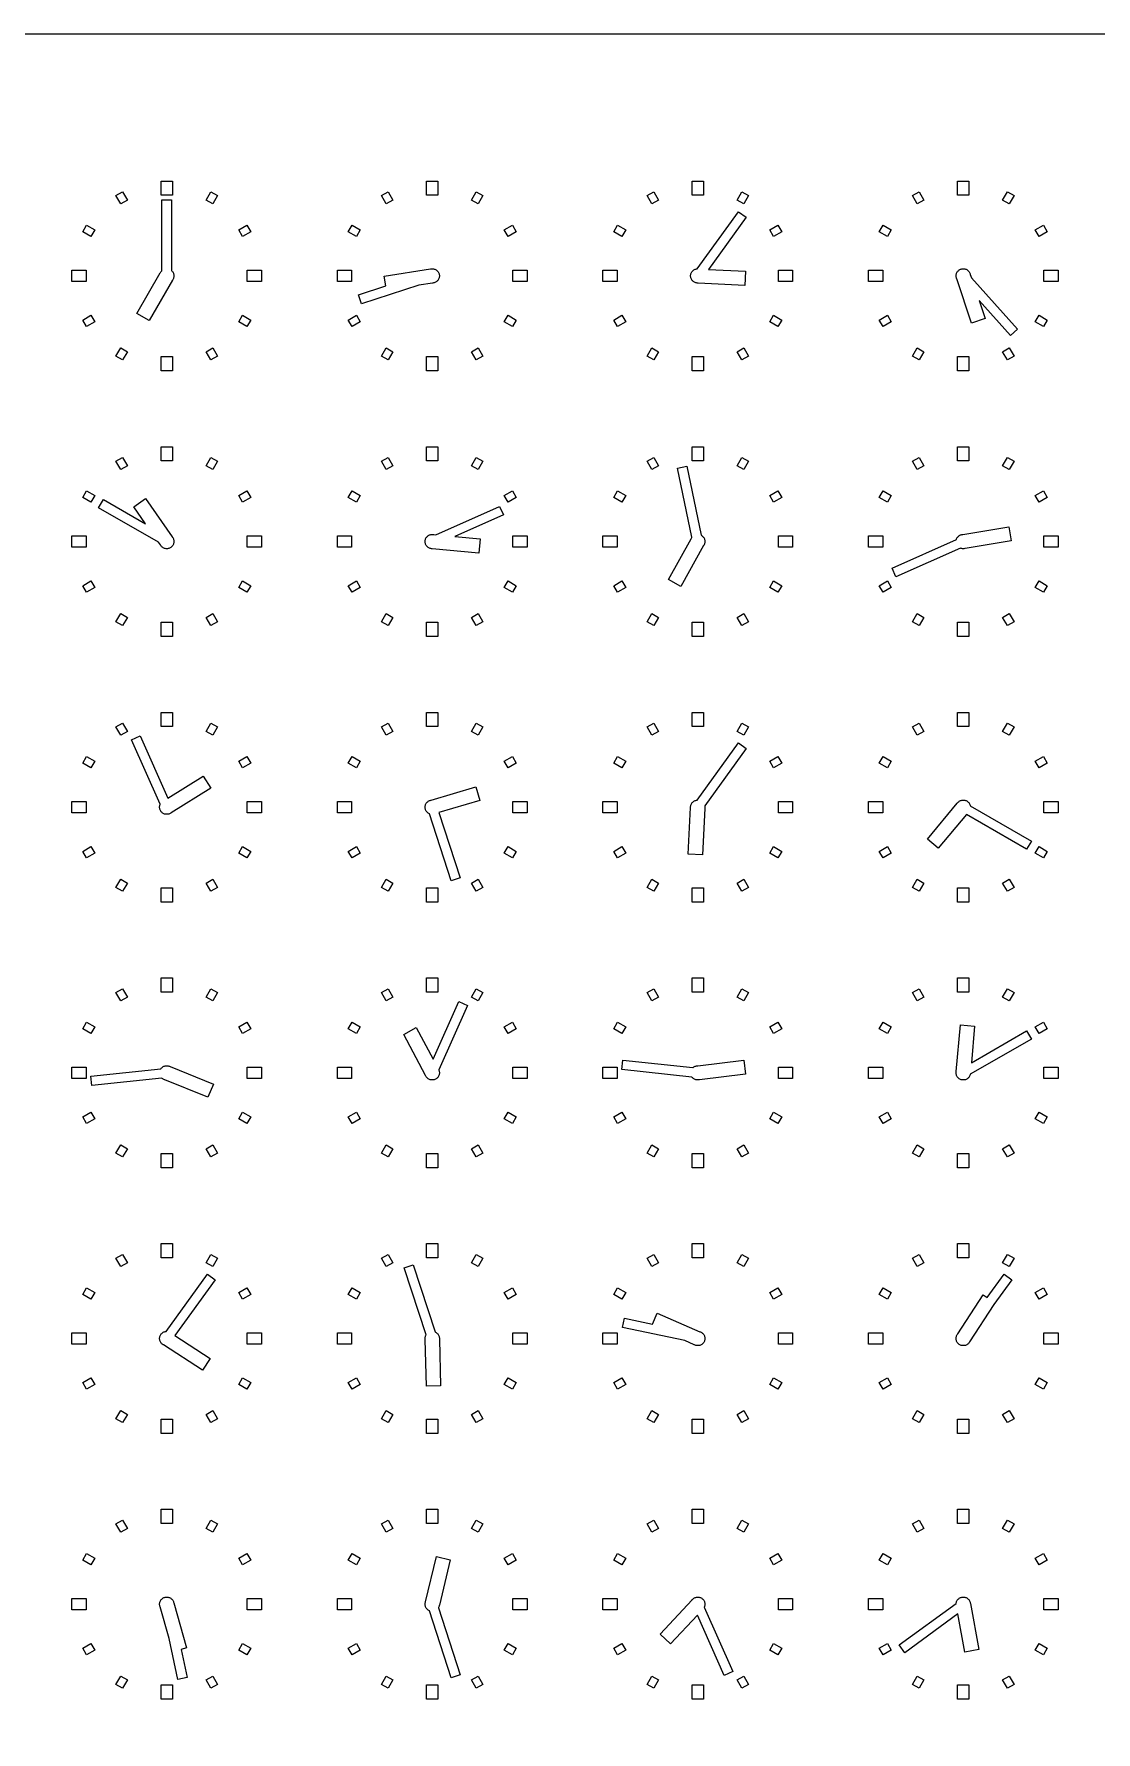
# Model space of a CAD drawing. Header units: millimetres. Extents: x -8 to 856, y -8 to 688.
# Drawn here: x 536 to 648, y 508.5 to 687.5 of the extents above; entities that cross this region are included whole.
import ezdxf

# ---------------------------------------------------------------- set-up
doc = ezdxf.new("R2010")
doc.units = ezdxf.units.MM

msp = doc.modelspace()

# ---------------------------------------------------------------- linework, layer by layer
for points in [[(-7.5, -7.5), (-7.5, 687.5), (855.5, 687.5), (855.5, -7.5)], [(550.6, 670.5), (549.4, 670.5), (549.4, 672), (550.6, 672), (550.6, 670.5)], [(578.6, 670.5), (577.4, 670.5), (577.4, 672), (578.6, 672), (578.6, 670.5)], [(606.6, 670.5), (605.4, 670.5), (605.4, 672), (606.6, 672), (606.6, 670.5)], [(634.6, 670.5), (633.4, 670.5), (633.4, 672), (634.6, 672), (634.6, 670.5)], [(545.85, 669.99), (545.15, 669.59), (544.65, 670.46), (545.35, 670.86), (545.85, 669.99)], [(549.31, 662.31), (549.33, 662.36), (549.37, 662.42), (549.42, 662.48), (549.47, 662.53), (549.5, 662.56), (549.5, 670), (550.5, 670), (550.5, 662.56), (550.53, 662.53), (550.58, 662.48), (550.63, 662.42), (550.67, 662.36), (550.7, 662.29), (550.72, 662.22), (550.74, 662.15), (550.75, 662.07), (550.75, 662), (550.75, 661.93), (550.74, 661.85), (550.72, 661.78), (550.7, 661.71), (550.67, 661.64), (550.63, 661.58), (550.61, 661.56), (548.15, 657.29), (546.85, 658.04), (549.31, 662.31)], [(554.85, 669.59), (554.15, 669.99), (554.65, 670.86), (555.35, 670.46), (554.85, 669.59)], [(573.85, 669.99), (573.15, 669.59), (572.65, 670.46), (573.35, 670.86), (573.85, 669.99)], [(582.85, 669.59), (582.15, 669.99), (582.65, 670.86), (583.35, 670.46), (582.85, 669.59)], [(601.85, 669.99), (601.15, 669.59), (600.65, 670.46), (601.35, 670.86), (601.85, 669.99)], [(610.85, 669.59), (610.15, 669.99), (610.65, 670.86), (611.35, 670.46), (610.85, 669.59)], [(629.85, 669.99), (629.15, 669.59), (628.65, 670.46), (629.35, 670.86), (629.85, 669.99)], [(638.85, 669.59), (638.15, 669.99), (638.65, 670.86), (639.35, 670.46), (638.85, 669.59)], [(606, 661.25), (605.93, 661.25), (605.85, 661.26), (605.78, 661.28), (605.71, 661.3), (605.64, 661.33), (605.58, 661.37), (605.52, 661.42), (605.47, 661.47), (605.42, 661.52), (605.37, 661.58), (605.33, 661.64), (605.3, 661.71), (605.28, 661.78), (605.26, 661.85), (605.25, 661.93), (605.25, 662), (605.25, 662.07), (605.26, 662.15), (605.28, 662.22), (605.3, 662.29), (605.33, 662.36), (605.37, 662.42), (605.42, 662.48), (605.47, 662.53), (605.52, 662.58), (605.58, 662.63), (605.64, 662.67), (605.71, 662.7), (605.78, 662.72), (605.85, 662.74), (605.93, 662.75), (605.93, 662.75), (610.3, 668.77), (611.11, 668.18), (607.12, 662.69), (611.03, 662.49), (610.95, 660.99), (606.04, 661.25), (606, 661.25)], [(542.41, 666.85), (542.01, 666.15), (541.14, 666.65), (541.54, 667.35), (542.41, 666.85)], [(557.99, 666.15), (557.59, 666.85), (558.46, 667.35), (558.86, 666.65), (557.99, 666.15)], [(570.41, 666.85), (570.01, 666.15), (569.14, 666.65), (569.54, 667.35), (570.41, 666.85)], [(585.99, 666.15), (585.59, 666.85), (586.46, 667.35), (586.86, 666.65), (585.99, 666.15)], [(598.41, 666.85), (598.01, 666.15), (597.14, 666.65), (597.54, 667.35), (598.41, 666.85)], [(613.99, 666.15), (613.59, 666.85), (614.46, 667.35), (614.86, 666.65), (613.99, 666.15)], [(626.41, 666.85), (626.01, 666.15), (625.14, 666.65), (625.54, 667.35), (626.41, 666.85)], [(641.99, 666.15), (641.59, 666.85), (642.46, 667.35), (642.86, 666.65), (641.99, 666.15)], [(541.5, 662.6), (541.5, 661.4), (540, 661.4), (540, 662.6), (541.5, 662.6)], [(558.5, 661.4), (558.5, 662.6), (560, 662.6), (560, 661.4), (558.5, 661.4)], [(569.5, 662.6), (569.5, 661.4), (568, 661.4), (568, 662.6), (569.5, 662.6)], [(573.11, 660.94), (572.94, 661.96), (577.8, 662.73), (577.85, 662.74), (577.93, 662.75), (578, 662.75), (578.07, 662.75), (578.15, 662.74), (578.22, 662.72), (578.29, 662.7), (578.36, 662.67), (578.42, 662.63), (578.48, 662.58), (578.53, 662.53), (578.58, 662.48), (578.63, 662.42), (578.67, 662.36), (578.7, 662.29), (578.72, 662.22), (578.74, 662.15), (578.75, 662.07), (578.75, 662), (578.75, 661.93), (578.74, 661.85), (578.72, 661.78), (578.7, 661.71), (578.67, 661.64), (578.63, 661.58), (578.58, 661.52), (578.53, 661.47), (578.48, 661.42), (578.42, 661.37), (578.36, 661.33), (578.29, 661.3), (578.22, 661.28), (578.15, 661.26), (578.07, 661.25), (578.04, 661.25), (576.6, 661.02), (570.55, 659.05), (570.24, 660), (573.11, 660.94)], [(586.5, 661.4), (586.5, 662.6), (588, 662.6), (588, 661.4), (586.5, 661.4)], [(597.5, 662.6), (597.5, 661.4), (596, 661.4), (596, 662.6), (597.5, 662.6)], [(614.5, 661.4), (614.5, 662.6), (616, 662.6), (616, 661.4), (614.5, 661.4)], [(625.5, 662.6), (625.5, 661.4), (624, 661.4), (624, 662.6), (625.5, 662.6)], [(633.3, 661.71), (633.28, 661.78), (633.26, 661.85), (633.25, 661.93), (633.25, 662), (633.25, 662.07), (633.26, 662.15), (633.28, 662.22), (633.3, 662.29), (633.33, 662.36), (633.37, 662.42), (633.42, 662.48), (633.47, 662.53), (633.52, 662.58), (633.58, 662.63), (633.64, 662.67), (633.71, 662.7), (633.78, 662.72), (633.85, 662.74), (633.93, 662.75), (634, 662.75), (634.07, 662.75), (634.15, 662.74), (634.22, 662.72), (634.29, 662.7), (634.36, 662.67), (634.42, 662.63), (634.48, 662.58), (634.53, 662.53), (634.58, 662.48), (634.63, 662.42), (634.67, 662.36), (634.7, 662.29), (634.72, 662.22), (634.74, 662.16), (634.86, 661.79), (639.72, 656.39), (638.98, 655.72), (635.66, 659.41), (636.3, 657.5), (634.88, 657.02), (633.31, 661.69), (633.3, 661.71)], [(642.5, 661.4), (642.5, 662.6), (644, 662.6), (644, 661.4), (642.5, 661.4)], [(542.01, 657.85), (542.41, 657.15), (541.54, 656.65), (541.14, 657.35), (542.01, 657.85)], [(557.59, 657.15), (557.99, 657.85), (558.86, 657.35), (558.46, 656.65), (557.59, 657.15)], [(570.01, 657.85), (570.41, 657.15), (569.54, 656.65), (569.14, 657.35), (570.01, 657.85)], [(585.59, 657.15), (585.99, 657.85), (586.86, 657.35), (586.46, 656.65), (585.59, 657.15)], [(598.01, 657.85), (598.41, 657.15), (597.54, 656.65), (597.14, 657.35), (598.01, 657.85)], [(613.59, 657.15), (613.99, 657.85), (614.86, 657.35), (614.46, 656.65), (613.59, 657.15)], [(626.01, 657.85), (626.41, 657.15), (625.54, 656.65), (625.14, 657.35), (626.01, 657.85)], [(641.59, 657.15), (641.99, 657.85), (642.86, 657.35), (642.46, 656.65), (641.59, 657.15)], [(544.65, 653.54), (545.15, 654.41), (545.85, 654.01), (545.35, 653.14), (544.65, 653.54)], [(549.4, 653.5), (550.6, 653.5), (550.6, 652), (549.4, 652), (549.4, 653.5)], [(554.15, 654.01), (554.85, 654.41), (555.35, 653.54), (554.65, 653.14), (554.15, 654.01)], [(572.65, 653.54), (573.15, 654.41), (573.85, 654.01), (573.35, 653.14), (572.65, 653.54)], [(577.4, 653.5), (578.6, 653.5), (578.6, 652), (577.4, 652), (577.4, 653.5)], [(582.15, 654.01), (582.85, 654.41), (583.35, 653.54), (582.65, 653.14), (582.15, 654.01)], [(601.15, 654.41), (601.85, 654.01), (601.35, 653.14), (600.65, 653.54), (601.15, 654.41)], [(605.4, 652), (605.4, 653.5), (606.6, 653.5), (606.6, 652), (605.4, 652)], [(610.15, 654.01), (610.85, 654.41), (611.35, 653.54), (610.65, 653.14), (610.15, 654.01)], [(629.15, 654.41), (629.85, 654.01), (629.35, 653.14), (628.65, 653.54), (629.15, 654.41)], [(633.4, 652), (633.4, 653.5), (634.6, 653.5), (634.6, 652), (633.4, 652)], [(638.15, 654.01), (638.85, 654.41), (639.35, 653.54), (638.65, 653.14), (638.15, 654.01)], [(545.85, 641.99), (545.15, 641.59), (544.65, 642.46), (545.35, 642.86), (545.85, 641.99)], [(550.6, 642.5), (549.4, 642.5), (549.4, 644), (550.6, 644), (550.6, 642.5)], [(554.85, 641.59), (554.15, 641.99), (554.65, 642.86), (555.35, 642.46), (554.85, 641.59)], [(573.85, 641.99), (573.15, 641.59), (572.65, 642.46), (573.35, 642.86), (573.85, 641.99)], [(578.6, 642.5), (577.4, 642.5), (577.4, 644), (578.6, 644), (578.6, 642.5)], [(582.85, 641.59), (582.15, 641.99), (582.65, 642.86), (583.35, 642.46), (582.85, 641.59)], [(601.85, 641.99), (601.15, 641.59), (600.65, 642.46), (601.35, 642.86), (601.85, 641.99)], [(606.6, 642.5), (605.4, 642.5), (605.4, 644), (606.6, 644), (606.6, 642.5)], [(610.85, 641.59), (610.15, 641.99), (610.65, 642.86), (611.35, 642.46), (610.85, 641.59)], [(629.85, 641.99), (629.15, 641.59), (628.65, 642.46), (629.35, 642.86), (629.85, 641.99)], [(634.6, 642.5), (633.4, 642.5), (633.4, 644), (634.6, 644), (634.6, 642.5)], [(638.85, 641.59), (638.15, 641.99), (638.65, 642.86), (639.35, 642.46), (638.85, 641.59)], [(605.3, 634.29), (605.3, 634.29), (605.33, 634.36), (605.37, 634.42), (605.39, 634.45), (603.85, 641.72), (604.83, 641.93), (606.37, 634.66), (606.42, 634.63), (606.48, 634.58), (606.53, 634.53), (606.58, 634.48), (606.63, 634.42), (606.67, 634.36), (606.7, 634.29), (606.72, 634.22), (606.74, 634.15), (606.75, 634.07), (606.75, 634), (606.75, 633.93), (606.74, 633.85), (606.72, 633.78), (606.7, 633.71), (606.67, 633.64), (606.63, 633.58), (606.62, 633.57), (604.23, 629.26), (602.92, 629.99), (605.3, 634.29)], [(542.41, 638.85), (542.01, 638.15), (541.14, 638.65), (541.54, 639.35), (542.41, 638.85)], [(557.99, 638.15), (557.59, 638.85), (558.46, 639.35), (558.86, 638.65), (557.99, 638.15)], [(570.41, 638.85), (570.01, 638.15), (569.14, 638.65), (569.54, 639.35), (570.41, 638.85)], [(585.99, 638.15), (585.59, 638.85), (586.46, 639.35), (586.86, 638.65), (585.99, 638.15)], [(598.41, 638.85), (598.01, 638.15), (597.14, 638.65), (597.54, 639.35), (598.41, 638.85)], [(613.99, 638.15), (613.59, 638.85), (614.46, 639.35), (614.86, 638.65), (613.99, 638.15)], [(626.41, 638.85), (626.01, 638.15), (625.14, 638.65), (625.54, 639.35), (626.41, 638.85)], [(641.99, 638.15), (641.59, 638.85), (642.46, 639.35), (642.86, 638.65), (641.99, 638.15)], [(550.7, 633.71), (550.67, 633.64), (550.63, 633.58), (550.58, 633.52), (550.53, 633.47), (550.48, 633.42), (550.42, 633.37), (550.36, 633.33), (550.29, 633.3), (550.22, 633.28), (550.15, 633.26), (550.07, 633.25), (550, 633.25), (549.93, 633.25), (549.85, 633.26), (549.78, 633.28), (549.71, 633.3), (549.64, 633.33), (549.58, 633.37), (549.52, 633.42), (549.47, 633.47), (549.42, 633.52), (549.37, 633.58), (549.34, 633.64), (549.14, 633.92), (542.82, 637.57), (543.32, 638.43), (547.78, 635.86), (546.52, 637.67), (547.75, 638.53), (550.57, 634.5), (550.58, 634.48), (550.63, 634.42), (550.67, 634.36), (550.7, 634.29), (550.72, 634.22), (550.74, 634.15), (550.75, 634.07), (550.75, 634), (550.75, 633.93), (550.74, 633.85), (550.72, 633.78), (550.7, 633.71)], [(578, 633.25), (577.93, 633.25), (577.85, 633.26), (577.78, 633.28), (577.71, 633.3), (577.64, 633.33), (577.58, 633.37), (577.52, 633.42), (577.47, 633.47), (577.42, 633.52), (577.37, 633.58), (577.33, 633.64), (577.3, 633.71), (577.28, 633.78), (577.26, 633.85), (577.25, 633.93), (577.25, 634), (577.25, 634.07), (577.26, 634.15), (577.28, 634.22), (577.3, 634.29), (577.33, 634.36), (577.37, 634.42), (577.42, 634.48), (577.47, 634.53), (577.52, 634.58), (577.58, 634.63), (577.64, 634.67), (577.71, 634.7), (577.78, 634.72), (577.85, 634.74), (577.93, 634.75), (578, 634.75), (578.07, 634.75), (578.15, 634.74), (578.16, 634.74), (578.38, 634.72), (585.1, 637.71), (585.51, 636.8), (580.4, 634.52), (583.05, 634.27), (582.91, 632.77), (578.01, 633.25), (578, 633.25)], [(633.28, 634.23), (633.3, 634.29), (633.33, 634.36), (633.37, 634.42), (633.42, 634.48), (633.47, 634.53), (633.52, 634.58), (633.58, 634.63), (633.64, 634.67), (633.71, 634.7), (633.78, 634.72), (633.85, 634.74), (633.93, 634.75), (633.95, 634.75), (638.81, 635.56), (639.06, 634.09), (634.2, 633.27), (634.15, 633.26), (634.07, 633.25), (634, 633.25), (633.93, 633.25), (633.85, 633.26), (633.78, 633.28), (633.71, 633.3), (633.69, 633.31), (626.9, 630.29), (626.49, 631.2), (633.28, 634.23)], [(541.5, 634.6), (541.5, 633.4), (540, 633.4), (540, 634.6), (541.5, 634.6)], [(558.5, 633.4), (558.5, 634.6), (560, 634.6), (560, 633.4), (558.5, 633.4)], [(569.5, 634.6), (569.5, 633.4), (568, 633.4), (568, 634.6), (569.5, 634.6)], [(586.5, 633.4), (586.5, 634.6), (588, 634.6), (588, 633.4), (586.5, 633.4)], [(597.5, 634.6), (597.5, 633.4), (596, 633.4), (596, 634.6), (597.5, 634.6)], [(614.5, 633.4), (614.5, 634.6), (616, 634.6), (616, 633.4), (614.5, 633.4)], [(625.5, 634.6), (625.5, 633.4), (624, 633.4), (624, 634.6), (625.5, 634.6)], [(642.5, 633.4), (642.5, 634.6), (644, 634.6), (644, 633.4), (642.5, 633.4)], [(542.01, 629.85), (542.41, 629.15), (541.54, 628.65), (541.14, 629.35), (542.01, 629.85)], [(557.59, 629.15), (557.99, 629.85), (558.86, 629.35), (558.46, 628.65), (557.59, 629.15)], [(570.01, 629.85), (570.41, 629.15), (569.54, 628.65), (569.14, 629.35), (570.01, 629.85)], [(585.59, 629.15), (585.99, 629.85), (586.86, 629.35), (586.46, 628.65), (585.59, 629.15)], [(598.01, 629.85), (598.41, 629.15), (597.54, 628.65), (597.14, 629.35), (598.01, 629.85)], [(613.59, 629.15), (613.99, 629.85), (614.86, 629.35), (614.46, 628.65), (613.59, 629.15)], [(626.01, 629.85), (626.41, 629.15), (625.54, 628.65), (625.14, 629.35), (626.01, 629.85)], [(641.59, 629.15), (641.99, 629.85), (642.86, 629.35), (642.46, 628.65), (641.59, 629.15)], [(544.65, 625.54), (545.15, 626.41), (545.85, 626.01), (545.35, 625.14), (544.65, 625.54)], [(549.4, 625.5), (550.6, 625.5), (550.6, 624), (549.4, 624), (549.4, 625.5)], [(554.15, 626.01), (554.85, 626.41), (555.35, 625.54), (554.65, 625.14), (554.15, 626.01)], [(573.15, 626.41), (573.85, 626.01), (573.35, 625.14), (572.65, 625.54), (573.15, 626.41)], [(577.4, 624), (577.4, 625.5), (578.6, 625.5), (578.6, 624), (577.4, 624)], [(582.15, 626.01), (582.85, 626.41), (583.35, 625.54), (582.65, 625.14), (582.15, 626.01)], [(600.65, 625.54), (601.15, 626.41), (601.85, 626.01), (601.35, 625.14), (600.65, 625.54)], [(605.4, 625.5), (606.6, 625.5), (606.6, 624), (605.4, 624), (605.4, 625.5)], [(610.15, 626.01), (610.85, 626.41), (611.35, 625.54), (610.65, 625.14), (610.15, 626.01)], [(628.65, 625.54), (629.15, 626.41), (629.85, 626.01), (629.35, 625.14), (628.65, 625.54)], [(633.4, 625.5), (634.6, 625.5), (634.6, 624), (633.4, 624), (633.4, 625.5)], [(638.15, 626.01), (638.85, 626.41), (639.35, 625.54), (638.65, 625.14), (638.15, 626.01)], [(550.6, 614.5), (549.4, 614.5), (549.4, 616), (550.6, 616), (550.6, 614.5)], [(578.6, 614.5), (577.4, 614.5), (577.4, 616), (578.6, 616), (578.6, 614.5)], [(606.6, 614.5), (605.4, 614.5), (605.4, 616), (606.6, 616), (606.6, 614.5)], [(634.6, 614.5), (633.4, 614.5), (633.4, 616), (634.6, 616), (634.6, 614.5)], [(545.85, 613.99), (545.15, 613.59), (544.65, 614.46), (545.35, 614.86), (545.85, 613.99)], [(554.85, 613.59), (554.15, 613.99), (554.65, 614.86), (555.35, 614.46), (554.85, 613.59)], [(573.85, 613.99), (573.15, 613.59), (572.65, 614.46), (573.35, 614.86), (573.85, 613.99)], [(582.85, 613.59), (582.15, 613.99), (582.65, 614.86), (583.35, 614.46), (582.85, 613.59)], [(601.85, 613.99), (601.15, 613.59), (600.65, 614.46), (601.35, 614.86), (601.85, 613.99)], [(610.85, 613.59), (610.15, 613.99), (610.65, 614.86), (611.35, 614.46), (610.85, 613.59)], [(629.85, 613.99), (629.15, 613.59), (628.65, 614.46), (629.35, 614.86), (629.85, 613.99)], [(638.85, 613.59), (638.15, 613.99), (638.65, 614.86), (639.35, 614.46), (638.85, 613.59)], [(550.42, 605.37), (550.36, 605.33), (550.29, 605.3), (550.22, 605.28), (550.15, 605.26), (550.07, 605.25), (550, 605.25), (549.93, 605.25), (549.85, 605.26), (549.78, 605.28), (549.71, 605.3), (549.64, 605.33), (549.58, 605.37), (549.52, 605.42), (549.47, 605.47), (549.42, 605.52), (549.37, 605.58), (549.33, 605.64), (549.3, 605.71), (549.28, 605.78), (549.26, 605.85), (549.25, 605.93), (549.25, 606), (549.25, 606.07), (549.26, 606.15), (549.28, 606.22), (549.3, 606.29), (549.31, 606.31), (546.29, 613.1), (547.2, 613.51), (550.12, 606.96), (553.84, 609.29), (554.64, 608.01), (550.47, 605.41), (550.42, 605.37)], [(605.25, 605.96), (605.25, 606), (605.25, 606.07), (605.26, 606.15), (605.28, 606.22), (605.3, 606.29), (605.33, 606.36), (605.37, 606.42), (605.42, 606.48), (605.47, 606.53), (605.52, 606.58), (605.58, 606.63), (605.64, 606.67), (605.71, 606.7), (605.78, 606.72), (605.85, 606.74), (605.93, 606.75), (605.93, 606.75), (610.3, 612.77), (611.11, 612.18), (606.74, 606.16), (606.74, 606.15), (606.75, 606.07), (606.75, 606), (606.75, 605.93), (606.74, 605.88), (606.49, 600.97), (604.99, 601.05), (605.25, 605.96)], [(542.41, 610.85), (542.01, 610.15), (541.14, 610.65), (541.54, 611.35), (542.41, 610.85)], [(557.99, 610.15), (557.59, 610.85), (558.46, 611.35), (558.86, 610.65), (557.99, 610.15)], [(570.41, 610.85), (570.01, 610.15), (569.14, 610.65), (569.54, 611.35), (570.41, 610.85)], [(585.99, 610.15), (585.59, 610.85), (586.46, 611.35), (586.86, 610.65), (585.99, 610.15)], [(598.41, 610.85), (598.01, 610.15), (597.14, 610.65), (597.54, 611.35), (598.41, 610.85)], [(613.99, 610.15), (613.59, 610.85), (614.46, 611.35), (614.86, 610.65), (613.99, 610.15)], [(626.41, 610.85), (626.01, 610.15), (625.14, 610.65), (625.54, 611.35), (626.41, 610.85)], [(641.99, 610.15), (641.59, 610.85), (642.46, 611.35), (642.86, 610.65), (641.99, 610.15)], [(577.64, 605.33), (577.58, 605.37), (577.52, 605.42), (577.47, 605.47), (577.42, 605.52), (577.37, 605.58), (577.33, 605.64), (577.3, 605.71), (577.28, 605.78), (577.26, 605.85), (577.25, 605.93), (577.25, 606), (577.25, 606.07), (577.26, 606.15), (577.28, 606.22), (577.3, 606.29), (577.33, 606.36), (577.37, 606.42), (577.42, 606.48), (577.47, 606.53), (577.52, 606.58), (577.58, 606.63), (577.64, 606.67), (577.71, 606.7), (577.78, 606.72), (577.85, 606.74), (577.87, 606.74), (582.58, 608.14), (583.01, 606.7), (578.71, 605.43), (580.95, 598.55), (580, 598.24), (577.7, 605.31), (577.64, 605.33)], [(633.37, 606.42), (633.37, 606.42), (633.42, 606.48), (633.47, 606.53), (633.52, 606.58), (633.58, 606.63), (633.64, 606.67), (633.71, 606.7), (633.78, 606.72), (633.85, 606.74), (633.93, 606.75), (634, 606.75), (634.07, 606.75), (634.15, 606.74), (634.22, 606.72), (634.29, 606.7), (634.36, 606.67), (634.42, 606.63), (634.48, 606.58), (634.53, 606.53), (634.58, 606.48), (634.63, 606.42), (634.67, 606.36), (634.7, 606.29), (634.72, 606.22), (634.74, 606.15), (641.18, 602.43), (640.68, 601.57), (634.33, 605.23), (631.36, 601.69), (630.21, 602.65), (633.37, 606.42)], [(541.5, 606.6), (541.5, 605.4), (540, 605.4), (540, 606.6), (541.5, 606.6)], [(558.5, 605.4), (558.5, 606.6), (560, 606.6), (560, 605.4), (558.5, 605.4)], [(569.5, 606.6), (569.5, 605.4), (568, 605.4), (568, 606.6), (569.5, 606.6)], [(586.5, 605.4), (586.5, 606.6), (588, 606.6), (588, 605.4), (586.5, 605.4)], [(597.5, 606.6), (597.5, 605.4), (596, 605.4), (596, 606.6), (597.5, 606.6)], [(614.5, 605.4), (614.5, 606.6), (616, 606.6), (616, 605.4), (614.5, 605.4)], [(625.5, 606.6), (625.5, 605.4), (624, 605.4), (624, 606.6), (625.5, 606.6)], [(642.5, 605.4), (642.5, 606.6), (644, 606.6), (644, 605.4), (642.5, 605.4)], [(542.01, 601.85), (542.41, 601.15), (541.54, 600.65), (541.14, 601.35), (542.01, 601.85)], [(557.59, 601.15), (557.99, 601.85), (558.86, 601.35), (558.46, 600.65), (557.59, 601.15)], [(570.01, 601.85), (570.41, 601.15), (569.54, 600.65), (569.14, 601.35), (570.01, 601.85)], [(585.59, 601.15), (585.99, 601.85), (586.86, 601.35), (586.46, 600.65), (585.59, 601.15)], [(598.01, 601.85), (598.41, 601.15), (597.54, 600.65), (597.14, 601.35), (598.01, 601.85)], [(613.59, 601.15), (613.99, 601.85), (614.86, 601.35), (614.46, 600.65), (613.59, 601.15)], [(626.01, 601.85), (626.41, 601.15), (625.54, 600.65), (625.14, 601.35), (626.01, 601.85)], [(641.59, 601.15), (641.99, 601.85), (642.86, 601.35), (642.46, 600.65), (641.59, 601.15)], [(544.65, 597.54), (545.15, 598.41), (545.85, 598.01), (545.35, 597.14), (544.65, 597.54)], [(554.15, 598.01), (554.85, 598.41), (555.35, 597.54), (554.65, 597.14), (554.15, 598.01)], [(573.15, 598.41), (573.85, 598.01), (573.35, 597.14), (572.65, 597.54), (573.15, 598.41)], [(582.15, 598.01), (582.85, 598.41), (583.35, 597.54), (582.65, 597.14), (582.15, 598.01)], [(600.65, 597.54), (601.15, 598.41), (601.85, 598.01), (601.35, 597.14), (600.65, 597.54)], [(610.15, 598.01), (610.85, 598.41), (611.35, 597.54), (610.65, 597.14), (610.15, 598.01)], [(628.65, 597.54), (629.15, 598.41), (629.85, 598.01), (629.35, 597.14), (628.65, 597.54)], [(638.15, 598.01), (638.85, 598.41), (639.35, 597.54), (638.65, 597.14), (638.15, 598.01)], [(549.4, 597.5), (550.6, 597.5), (550.6, 596), (549.4, 596), (549.4, 597.5)], [(577.4, 596), (577.4, 597.5), (578.6, 597.5), (578.6, 596), (577.4, 596)], [(605.4, 597.5), (606.6, 597.5), (606.6, 596), (605.4, 596), (605.4, 597.5)], [(633.4, 597.5), (634.6, 597.5), (634.6, 596), (633.4, 596), (633.4, 597.5)], [(550.6, 586.5), (549.4, 586.5), (549.4, 588), (550.6, 588), (550.6, 586.5)], [(578.6, 586.5), (577.4, 586.5), (577.4, 588), (578.6, 588), (578.6, 586.5)], [(606.6, 586.5), (605.4, 586.5), (605.4, 588), (606.6, 588), (606.6, 586.5)], [(634.6, 586.5), (633.4, 586.5), (633.4, 588), (634.6, 588), (634.6, 586.5)], [(545.85, 585.99), (545.15, 585.59), (544.65, 586.46), (545.35, 586.86), (545.85, 585.99)], [(554.85, 585.59), (554.15, 585.99), (554.65, 586.86), (555.35, 586.46), (554.85, 585.59)], [(573.85, 585.99), (573.15, 585.59), (572.65, 586.46), (573.35, 586.86), (573.85, 585.99)], [(578.7, 577.71), (578.67, 577.64), (578.63, 577.58), (578.58, 577.52), (578.53, 577.47), (578.48, 577.42), (578.42, 577.37), (578.36, 577.33), (578.29, 577.3), (578.22, 577.28), (578.15, 577.26), (578.07, 577.25), (578, 577.25), (577.93, 577.25), (577.85, 577.26), (577.78, 577.28), (577.71, 577.3), (577.64, 577.33), (577.58, 577.37), (577.52, 577.42), (577.47, 577.47), (577.42, 577.52), (577.37, 577.58), (577.33, 577.64), (577.3, 577.71), (577.3, 577.72), (574.99, 582.06), (576.31, 582.77), (578.09, 579.43), (580.8, 585.51), (581.71, 585.1), (578.69, 578.31), (578.7, 578.29), (578.72, 578.22), (578.74, 578.15), (578.75, 578.07), (578.75, 578), (578.75, 577.93), (578.74, 577.85), (578.72, 577.78), (578.7, 577.71)], [(582.85, 585.59), (582.15, 585.99), (582.65, 586.86), (583.35, 586.46), (582.85, 585.59)], [(601.85, 585.99), (601.15, 585.59), (600.65, 586.46), (601.35, 586.86), (601.85, 585.99)], [(610.85, 585.59), (610.15, 585.99), (610.65, 586.86), (611.35, 586.46), (610.85, 585.59)], [(629.85, 585.99), (629.15, 585.59), (628.65, 586.46), (629.35, 586.86), (629.85, 585.99)], [(638.85, 585.59), (638.15, 585.99), (638.65, 586.86), (639.35, 586.46), (638.85, 585.59)], [(542.41, 582.85), (542.01, 582.15), (541.14, 582.65), (541.54, 583.35), (542.41, 582.85)], [(557.99, 582.15), (557.59, 582.85), (558.46, 583.35), (558.86, 582.65), (557.99, 582.15)], [(570.41, 582.85), (570.01, 582.15), (569.14, 582.65), (569.54, 583.35), (570.41, 582.85)], [(585.99, 582.15), (585.59, 582.85), (586.46, 583.35), (586.86, 582.65), (585.99, 582.15)], [(598.41, 582.85), (598.01, 582.15), (597.14, 582.65), (597.54, 583.35), (598.41, 582.85)], [(613.99, 582.15), (613.59, 582.85), (614.46, 583.35), (614.86, 582.65), (613.99, 582.15)], [(626.41, 582.85), (626.01, 582.15), (625.14, 582.65), (625.54, 583.35), (626.41, 582.85)], [(634.7, 577.71), (634.67, 577.64), (634.63, 577.58), (634.58, 577.52), (634.53, 577.47), (634.48, 577.42), (634.42, 577.37), (634.36, 577.33), (634.29, 577.3), (634.22, 577.28), (634.15, 577.26), (634.07, 577.25), (634, 577.25), (633.93, 577.25), (633.85, 577.26), (633.78, 577.28), (633.71, 577.3), (633.64, 577.33), (633.58, 577.37), (633.52, 577.42), (633.47, 577.47), (633.42, 577.52), (633.37, 577.58), (633.33, 577.64), (633.3, 577.71), (633.28, 577.78), (633.26, 577.85), (633.25, 577.93), (633.25, 578), (633.25, 578.07), (633.26, 578.15), (633.26, 578.15), (633.69, 583.05), (635.18, 582.92), (634.85, 579.07), (640.68, 582.43), (641.18, 581.57), (634.74, 577.85), (634.72, 577.78), (634.7, 577.71)], [(641.99, 582.15), (641.59, 582.85), (642.46, 583.35), (642.86, 582.65), (641.99, 582.15)], [(541.5, 578.6), (541.5, 577.4), (540, 577.4), (540, 578.6), (541.5, 578.6)], [(549.39, 578.44), (549.42, 578.48), (549.47, 578.53), (549.52, 578.58), (549.58, 578.63), (549.64, 578.67), (549.71, 578.7), (549.78, 578.72), (549.85, 578.74), (549.93, 578.75), (550, 578.75), (550.07, 578.75), (550.15, 578.74), (550.22, 578.72), (550.29, 578.7), (550.36, 578.67), (550.36, 578.66), (554.92, 576.82), (554.35, 575.43), (549.79, 577.27), (549.78, 577.28), (549.71, 577.3), (549.64, 577.33), (549.58, 577.37), (549.52, 577.42), (549.49, 577.44), (542.1, 576.67), (541.99, 577.66), (549.39, 578.44)], [(558.5, 577.4), (558.5, 578.6), (560, 578.6), (560, 577.4), (558.5, 577.4)], [(569.5, 578.6), (569.5, 577.4), (568, 577.4), (568, 578.6), (569.5, 578.6)], [(586.5, 577.4), (586.5, 578.6), (588, 578.6), (588, 577.4), (586.5, 577.4)], [(597.5, 578.6), (597.5, 577.4), (596, 577.4), (596, 578.6), (597.5, 578.6)], [(606.15, 577.26), (606.07, 577.25), (606, 577.25), (605.93, 577.25), (605.85, 577.26), (605.78, 577.28), (605.71, 577.3), (605.64, 577.33), (605.58, 577.37), (605.52, 577.42), (605.47, 577.47), (605.42, 577.52), (605.39, 577.56), (597.99, 578.34), (598.1, 579.33), (605.49, 578.56), (605.52, 578.58), (605.58, 578.63), (605.64, 578.67), (605.71, 578.7), (605.78, 578.72), (605.85, 578.74), (605.93, 578.75), (605.99, 578.75), (610.87, 579.35), (611.05, 577.86), (606.17, 577.27), (606.15, 577.26)], [(614.5, 577.4), (614.5, 578.6), (616, 578.6), (616, 577.4), (614.5, 577.4)], [(625.5, 578.6), (625.5, 577.4), (624, 577.4), (624, 578.6), (625.5, 578.6)], [(642.5, 577.4), (642.5, 578.6), (644, 578.6), (644, 577.4), (642.5, 577.4)], [(542.01, 573.85), (542.41, 573.15), (541.54, 572.65), (541.14, 573.35), (542.01, 573.85)], [(557.59, 573.15), (557.99, 573.85), (558.86, 573.35), (558.46, 572.65), (557.59, 573.15)], [(570.01, 573.85), (570.41, 573.15), (569.54, 572.65), (569.14, 573.35), (570.01, 573.85)], [(585.59, 573.15), (585.99, 573.85), (586.86, 573.35), (586.46, 572.65), (585.59, 573.15)], [(598.01, 573.85), (598.41, 573.15), (597.54, 572.65), (597.14, 573.35), (598.01, 573.85)], [(613.59, 573.15), (613.99, 573.85), (614.86, 573.35), (614.46, 572.65), (613.59, 573.15)], [(626.01, 573.85), (626.41, 573.15), (625.54, 572.65), (625.14, 573.35), (626.01, 573.85)], [(641.59, 573.15), (641.99, 573.85), (642.86, 573.35), (642.46, 572.65), (641.59, 573.15)], [(544.65, 569.54), (545.15, 570.41), (545.85, 570.01), (545.35, 569.14), (544.65, 569.54)], [(549.4, 569.5), (550.6, 569.5), (550.6, 568), (549.4, 568), (549.4, 569.5)], [(554.15, 570.01), (554.85, 570.41), (555.35, 569.54), (554.65, 569.14), (554.15, 570.01)], [(572.65, 569.54), (573.15, 570.41), (573.85, 570.01), (573.35, 569.14), (572.65, 569.54)], [(577.4, 569.5), (578.6, 569.5), (578.6, 568), (577.4, 568), (577.4, 569.5)], [(582.15, 570.01), (582.85, 570.41), (583.35, 569.54), (582.65, 569.14), (582.15, 570.01)], [(600.65, 569.54), (601.15, 570.41), (601.85, 570.01), (601.35, 569.14), (600.65, 569.54)], [(605.4, 569.5), (606.6, 569.5), (606.6, 568), (605.4, 568), (605.4, 569.5)], [(610.15, 570.01), (610.85, 570.41), (611.35, 569.54), (610.65, 569.14), (610.15, 570.01)], [(629.15, 570.41), (629.85, 570.01), (629.35, 569.14), (628.65, 569.54), (629.15, 570.41)], [(633.4, 568), (633.4, 569.5), (634.6, 569.5), (634.6, 568), (633.4, 568)], [(638.15, 570.01), (638.85, 570.41), (639.35, 569.54), (638.65, 569.14), (638.15, 570.01)], [(545.85, 557.99), (545.15, 557.59), (544.65, 558.46), (545.35, 558.86), (545.85, 557.99)], [(550.6, 558.5), (549.4, 558.5), (549.4, 560), (550.6, 560), (550.6, 558.5)], [(554.85, 557.59), (554.15, 557.99), (554.65, 558.86), (555.35, 558.46), (554.85, 557.59)], [(573.85, 557.99), (573.15, 557.59), (572.65, 558.46), (573.35, 558.86), (573.85, 557.99)], [(578.6, 558.5), (577.4, 558.5), (577.4, 560), (578.6, 560), (578.6, 558.5)], [(582.85, 557.59), (582.15, 557.99), (582.65, 558.86), (583.35, 558.46), (582.85, 557.59)], [(601.85, 557.99), (601.15, 557.59), (600.65, 558.46), (601.35, 558.86), (601.85, 557.99)], [(606.6, 558.5), (605.4, 558.5), (605.4, 560), (606.6, 560), (606.6, 558.5)], [(610.85, 557.59), (610.15, 557.99), (610.65, 558.86), (611.35, 558.46), (610.85, 557.59)], [(629.85, 557.99), (629.15, 557.59), (628.65, 558.46), (629.35, 558.86), (629.85, 557.99)], [(634.6, 558.5), (633.4, 558.5), (633.4, 560), (634.6, 560), (634.6, 558.5)], [(638.85, 557.59), (638.15, 557.99), (638.65, 558.86), (639.35, 558.46), (638.85, 557.59)], [(549.64, 549.33), (549.58, 549.37), (549.52, 549.42), (549.47, 549.47), (549.42, 549.52), (549.37, 549.58), (549.33, 549.64), (549.3, 549.71), (549.28, 549.78), (549.26, 549.85), (549.25, 549.93), (549.25, 550), (549.25, 550.07), (549.26, 550.15), (549.28, 550.22), (549.3, 550.29), (549.33, 550.36), (549.37, 550.42), (549.42, 550.48), (549.47, 550.53), (549.52, 550.58), (549.58, 550.63), (549.64, 550.67), (549.71, 550.7), (549.78, 550.72), (549.85, 550.74), (549.93, 550.75), (549.93, 550.75), (554.3, 556.77), (555.11, 556.18), (550.86, 550.33), (554.6, 547.91), (553.78, 546.65), (549.66, 549.33), (549.64, 549.33)], [(577.25, 549.93), (577.25, 550), (577.25, 550.07), (577.26, 550.15), (577.28, 550.22), (577.3, 550.29), (577.33, 550.36), (577.35, 550.38), (575.05, 557.45), (576, 557.76), (578.3, 550.69), (578.36, 550.67), (578.42, 550.63), (578.48, 550.58), (578.53, 550.53), (578.58, 550.48), (578.63, 550.42), (578.67, 550.36), (578.7, 550.29), (578.72, 550.22), (578.74, 550.15), (578.75, 550.07), (578.75, 550), (578.75, 549.94), (578.88, 545.02), (577.38, 544.98), (577.25, 549.9), (577.25, 549.93)], [(634.67, 549.64), (634.63, 549.58), (634.58, 549.52), (634.53, 549.47), (634.48, 549.42), (634.42, 549.37), (634.36, 549.33), (634.29, 549.3), (634.22, 549.28), (634.15, 549.26), (634.07, 549.25), (634, 549.25), (633.93, 549.25), (633.85, 549.26), (633.78, 549.28), (633.71, 549.3), (633.64, 549.33), (633.58, 549.37), (633.52, 549.42), (633.47, 549.47), (633.42, 549.52), (633.37, 549.58), (633.33, 549.64), (633.3, 549.71), (633.28, 549.78), (633.26, 549.85), (633.25, 549.93), (633.25, 550), (633.25, 550.07), (633.26, 550.15), (633.28, 550.22), (633.3, 550.29), (633.33, 550.36), (633.37, 550.42), (633.42, 550.48), (633.42, 550.48), (636.09, 554.6), (636.52, 554.32), (638.3, 556.77), (639.11, 556.18), (637.22, 553.58), (634.67, 549.66), (634.67, 549.64)], [(542.41, 554.85), (542.01, 554.15), (541.14, 554.65), (541.54, 555.35), (542.41, 554.85)], [(557.99, 554.15), (557.59, 554.85), (558.46, 555.35), (558.86, 554.65), (557.99, 554.15)], [(570.41, 554.85), (570.01, 554.15), (569.14, 554.65), (569.54, 555.35), (570.41, 554.85)], [(585.99, 554.15), (585.59, 554.85), (586.46, 555.35), (586.86, 554.65), (585.99, 554.15)], [(598.41, 554.85), (598.01, 554.15), (597.14, 554.65), (597.54, 555.35), (598.41, 554.85)], [(613.99, 554.15), (613.59, 554.85), (614.46, 555.35), (614.86, 554.65), (613.99, 554.15)], [(626.41, 554.85), (626.01, 554.15), (625.14, 554.65), (625.54, 555.35), (626.41, 554.85)], [(641.99, 554.15), (641.59, 554.85), (642.46, 555.35), (642.86, 554.65), (641.99, 554.15)], [(606.7, 549.71), (606.67, 549.64), (606.63, 549.58), (606.58, 549.52), (606.53, 549.47), (606.48, 549.42), (606.42, 549.37), (606.36, 549.33), (606.29, 549.3), (606.22, 549.28), (606.15, 549.26), (606.07, 549.25), (606, 549.25), (605.93, 549.25), (605.85, 549.26), (605.78, 549.28), (605.71, 549.3), (605.64, 549.33), (605.63, 549.34), (604.62, 549.78), (598.07, 551.17), (598.28, 552.15), (601.21, 551.53), (601.71, 552.68), (606.22, 550.72), (606.29, 550.7), (606.36, 550.67), (606.42, 550.63), (606.48, 550.58), (606.53, 550.53), (606.58, 550.48), (606.63, 550.42), (606.67, 550.36), (606.7, 550.29), (606.72, 550.22), (606.74, 550.15), (606.75, 550.07), (606.75, 550), (606.75, 549.93), (606.74, 549.85), (606.72, 549.78), (606.7, 549.71)], [(541.5, 550.6), (541.5, 549.4), (540, 549.4), (540, 550.6), (541.5, 550.6)], [(558.5, 549.4), (558.5, 550.6), (560, 550.6), (560, 549.4), (558.5, 549.4)], [(569.5, 550.6), (569.5, 549.4), (568, 549.4), (568, 550.6), (569.5, 550.6)], [(586.5, 549.4), (586.5, 550.6), (588, 550.6), (588, 549.4), (586.5, 549.4)], [(597.5, 550.6), (597.5, 549.4), (596, 549.4), (596, 550.6), (597.5, 550.6)], [(614.5, 549.4), (614.5, 550.6), (616, 550.6), (616, 549.4), (614.5, 549.4)], [(625.5, 550.6), (625.5, 549.4), (624, 549.4), (624, 550.6), (625.5, 550.6)], [(642.5, 549.4), (642.5, 550.6), (644, 550.6), (644, 549.4), (642.5, 549.4)], [(542.01, 545.85), (542.41, 545.15), (541.54, 544.65), (541.14, 545.35), (542.01, 545.85)], [(557.59, 545.15), (557.99, 545.85), (558.86, 545.35), (558.46, 544.65), (557.59, 545.15)], [(570.01, 545.85), (570.41, 545.15), (569.54, 544.65), (569.14, 545.35), (570.01, 545.85)], [(585.59, 545.15), (585.99, 545.85), (586.86, 545.35), (586.46, 544.65), (585.59, 545.15)], [(598.01, 545.85), (598.41, 545.15), (597.54, 544.65), (597.14, 545.35), (598.01, 545.85)], [(613.59, 545.15), (613.99, 545.85), (614.86, 545.35), (614.46, 544.65), (613.59, 545.15)], [(626.01, 545.85), (626.41, 545.15), (625.54, 544.65), (625.14, 545.35), (626.01, 545.85)], [(641.59, 545.15), (641.99, 545.85), (642.86, 545.35), (642.46, 544.65), (641.59, 545.15)], [(545.15, 542.41), (545.85, 542.01), (545.35, 541.14), (544.65, 541.54), (545.15, 542.41)], [(554.15, 542.01), (554.85, 542.41), (555.35, 541.54), (554.65, 541.14), (554.15, 542.01)], [(572.65, 541.54), (573.15, 542.41), (573.85, 542.01), (573.35, 541.14), (572.65, 541.54)], [(582.15, 542.01), (582.85, 542.41), (583.35, 541.54), (582.65, 541.14), (582.15, 542.01)], [(600.65, 541.54), (601.15, 542.41), (601.85, 542.01), (601.35, 541.14), (600.65, 541.54)], [(610.15, 542.01), (610.85, 542.41), (611.35, 541.54), (610.65, 541.14), (610.15, 542.01)], [(629.15, 542.41), (629.85, 542.01), (629.35, 541.14), (628.65, 541.54), (629.15, 542.41)], [(638.15, 542.01), (638.85, 542.41), (639.35, 541.54), (638.65, 541.14), (638.15, 542.01)], [(549.4, 540), (549.4, 541.5), (550.6, 541.5), (550.6, 540), (549.4, 540)], [(577.4, 541.5), (578.6, 541.5), (578.6, 540), (577.4, 540), (577.4, 541.5)], [(605.4, 541.5), (606.6, 541.5), (606.6, 540), (605.4, 540), (605.4, 541.5)], [(633.4, 540), (633.4, 541.5), (634.6, 541.5), (634.6, 540), (633.4, 540)], [(550.6, 530.5), (549.4, 530.5), (549.4, 532), (550.6, 532), (550.6, 530.5)], [(578.6, 530.5), (577.4, 530.5), (577.4, 532), (578.6, 532), (578.6, 530.5)], [(606.6, 530.5), (605.4, 530.5), (605.4, 532), (606.6, 532), (606.6, 530.5)], [(634.6, 530.5), (633.4, 530.5), (633.4, 532), (634.6, 532), (634.6, 530.5)], [(545.85, 529.99), (545.15, 529.59), (544.65, 530.46), (545.35, 530.86), (545.85, 529.99)], [(554.85, 529.59), (554.15, 529.99), (554.65, 530.86), (555.35, 530.46), (554.85, 529.59)], [(573.85, 529.99), (573.15, 529.59), (572.65, 530.46), (573.35, 530.86), (573.85, 529.99)], [(582.85, 529.59), (582.15, 529.99), (582.65, 530.86), (583.35, 530.46), (582.85, 529.59)], [(601.85, 529.99), (601.15, 529.59), (600.65, 530.46), (601.35, 530.86), (601.85, 529.99)], [(610.85, 529.59), (610.15, 529.99), (610.65, 530.86), (611.35, 530.46), (610.85, 529.59)], [(629.85, 529.99), (629.15, 529.59), (628.65, 530.46), (629.35, 530.86), (629.85, 529.99)], [(638.85, 529.59), (638.15, 529.99), (638.65, 530.86), (639.35, 530.46), (638.85, 529.59)], [(542.41, 526.85), (542.01, 526.15), (541.14, 526.65), (541.54, 527.35), (542.41, 526.85)], [(557.99, 526.15), (557.59, 526.85), (558.46, 527.35), (558.86, 526.65), (557.99, 526.15)], [(570.41, 526.85), (570.01, 526.15), (569.14, 526.65), (569.54, 527.35), (570.41, 526.85)], [(578.7, 521.71), (578.67, 521.64), (578.65, 521.62), (580.95, 514.55), (580, 514.24), (577.7, 521.31), (577.64, 521.33), (577.58, 521.37), (577.52, 521.42), (577.47, 521.47), (577.42, 521.52), (577.37, 521.58), (577.33, 521.64), (577.3, 521.71), (577.28, 521.78), (577.26, 521.85), (577.25, 521.93), (577.25, 522), (577.25, 522.07), (577.26, 522.15), (577.28, 522.22), (577.29, 522.25), (578.44, 527.04), (579.9, 526.69), (578.75, 521.9), (578.74, 521.85), (578.72, 521.78), (578.7, 521.71)], [(585.99, 526.15), (585.59, 526.85), (586.46, 527.35), (586.86, 526.65), (585.99, 526.15)], [(598.41, 526.85), (598.01, 526.15), (597.14, 526.65), (597.54, 527.35), (598.41, 526.85)], [(613.99, 526.15), (613.59, 526.85), (614.46, 527.35), (614.86, 526.65), (613.99, 526.15)], [(626.41, 526.85), (626.01, 526.15), (625.14, 526.65), (625.54, 527.35), (626.41, 526.85)], [(641.99, 526.15), (641.59, 526.85), (642.46, 527.35), (642.86, 526.65), (641.99, 526.15)], [(549.3, 521.71), (549.28, 521.78), (549.26, 521.85), (549.25, 521.93), (549.25, 522), (549.25, 522.07), (549.26, 522.15), (549.28, 522.22), (549.3, 522.29), (549.33, 522.36), (549.37, 522.42), (549.42, 522.48), (549.47, 522.53), (549.52, 522.58), (549.58, 522.63), (549.64, 522.67), (549.71, 522.7), (549.78, 522.72), (549.85, 522.74), (549.93, 522.75), (550, 522.75), (550.07, 522.75), (550.15, 522.74), (550.22, 522.72), (550.29, 522.7), (550.36, 522.67), (550.42, 522.63), (550.48, 522.58), (550.53, 522.53), (550.58, 522.48), (550.63, 522.42), (550.67, 522.36), (550.7, 522.29), (550.72, 522.22), (550.74, 522.15), (550.74, 522.13), (552.1, 517.4), (551.52, 517.24), (552.15, 514.28), (551.17, 514.07), (550.26, 518.37), (549.3, 521.71), (549.3, 521.71)], [(605.4, 522.45), (605.42, 522.48), (605.47, 522.53), (605.52, 522.58), (605.58, 522.63), (605.64, 522.67), (605.71, 522.7), (605.78, 522.72), (605.85, 522.74), (605.93, 522.75), (606, 522.75), (606.07, 522.75), (606.15, 522.74), (606.22, 522.72), (606.29, 522.7), (606.36, 522.67), (606.42, 522.63), (606.48, 522.58), (606.53, 522.53), (606.58, 522.48), (606.63, 522.42), (606.67, 522.36), (606.7, 522.29), (606.72, 522.22), (606.74, 522.15), (606.75, 522.07), (606.75, 522), (606.75, 521.93), (606.74, 521.85), (606.72, 521.78), (606.7, 521.71), (606.69, 521.69), (609.71, 514.9), (608.8, 514.49), (605.96, 520.86), (603.14, 517.83), (602.04, 518.85), (605.4, 522.45)], [(633.25, 522.07), (633.25, 522.07), (633.26, 522.15), (633.28, 522.22), (633.3, 522.29), (633.33, 522.36), (633.37, 522.42), (633.42, 522.48), (633.47, 522.53), (633.52, 522.58), (633.58, 522.63), (633.64, 522.67), (633.71, 522.7), (633.78, 522.72), (633.85, 522.74), (633.93, 522.75), (634, 522.75), (634.07, 522.75), (634.15, 522.74), (634.22, 522.72), (634.29, 522.7), (634.36, 522.67), (634.42, 522.63), (634.48, 522.58), (634.53, 522.53), (634.58, 522.48), (634.63, 522.42), (634.67, 522.36), (634.7, 522.29), (634.72, 522.22), (634.74, 522.15), (634.75, 522.07), (634.75, 522.06), (635.65, 517.22), (634.17, 516.95), (633.43, 520.97), (627.82, 516.89), (627.23, 517.7), (633.25, 522.07)], [(541.5, 522.6), (541.5, 521.4), (540, 521.4), (540, 522.6), (541.5, 522.6)], [(558.5, 521.4), (558.5, 522.6), (560, 522.6), (560, 521.4), (558.5, 521.4)], [(569.5, 522.6), (569.5, 521.4), (568, 521.4), (568, 522.6), (569.5, 522.6)], [(586.5, 521.4), (586.5, 522.6), (588, 522.6), (588, 521.4), (586.5, 521.4)], [(597.5, 522.6), (597.5, 521.4), (596, 521.4), (596, 522.6), (597.5, 522.6)], [(614.5, 521.4), (614.5, 522.6), (616, 522.6), (616, 521.4), (614.5, 521.4)], [(625.5, 522.6), (625.5, 521.4), (624, 521.4), (624, 522.6), (625.5, 522.6)], [(642.5, 521.4), (642.5, 522.6), (644, 522.6), (644, 521.4), (642.5, 521.4)], [(542.01, 517.85), (542.41, 517.15), (541.54, 516.65), (541.14, 517.35), (542.01, 517.85)], [(557.59, 517.15), (557.99, 517.85), (558.86, 517.35), (558.46, 516.65), (557.59, 517.15)], [(570.01, 517.85), (570.41, 517.15), (569.54, 516.65), (569.14, 517.35), (570.01, 517.85)], [(585.59, 517.15), (585.99, 517.85), (586.86, 517.35), (586.46, 516.65), (585.59, 517.15)], [(598.01, 517.85), (598.41, 517.15), (597.54, 516.65), (597.14, 517.35), (598.01, 517.85)], [(613.59, 517.15), (613.99, 517.85), (614.86, 517.35), (614.46, 516.65), (613.59, 517.15)], [(626.01, 517.85), (626.41, 517.15), (625.54, 516.65), (625.14, 517.35), (626.01, 517.85)], [(641.59, 517.15), (641.99, 517.85), (642.86, 517.35), (642.46, 516.65), (641.59, 517.15)], [(545.15, 514.41), (545.85, 514.01), (545.35, 513.14), (544.65, 513.54), (545.15, 514.41)], [(554.15, 514.01), (554.85, 514.41), (555.35, 513.54), (554.65, 513.14), (554.15, 514.01)], [(573.15, 514.41), (573.85, 514.01), (573.35, 513.14), (572.65, 513.54), (573.15, 514.41)], [(582.15, 514.01), (582.85, 514.41), (583.35, 513.54), (582.65, 513.14), (582.15, 514.01)], [(600.65, 513.54), (601.15, 514.41), (601.85, 514.01), (601.35, 513.14), (600.65, 513.54)], [(610.15, 514.01), (610.85, 514.41), (611.35, 513.54), (610.65, 513.14), (610.15, 514.01)], [(628.65, 513.54), (629.15, 514.41), (629.85, 514.01), (629.35, 513.14), (628.65, 513.54)], [(638.15, 514.01), (638.85, 514.41), (639.35, 513.54), (638.65, 513.14), (638.15, 514.01)], [(549.4, 512), (549.4, 513.5), (550.6, 513.5), (550.6, 512), (549.4, 512)], [(577.4, 512), (577.4, 513.5), (578.6, 513.5), (578.6, 512), (577.4, 512)], [(605.4, 513.5), (606.6, 513.5), (606.6, 512), (605.4, 512), (605.4, 513.5)], [(633.4, 513.5), (634.6, 513.5), (634.6, 512), (633.4, 512), (633.4, 513.5)]]:
    msp.add_lwpolyline(points, close=True)

doc.saveas('drawing.dxf')
